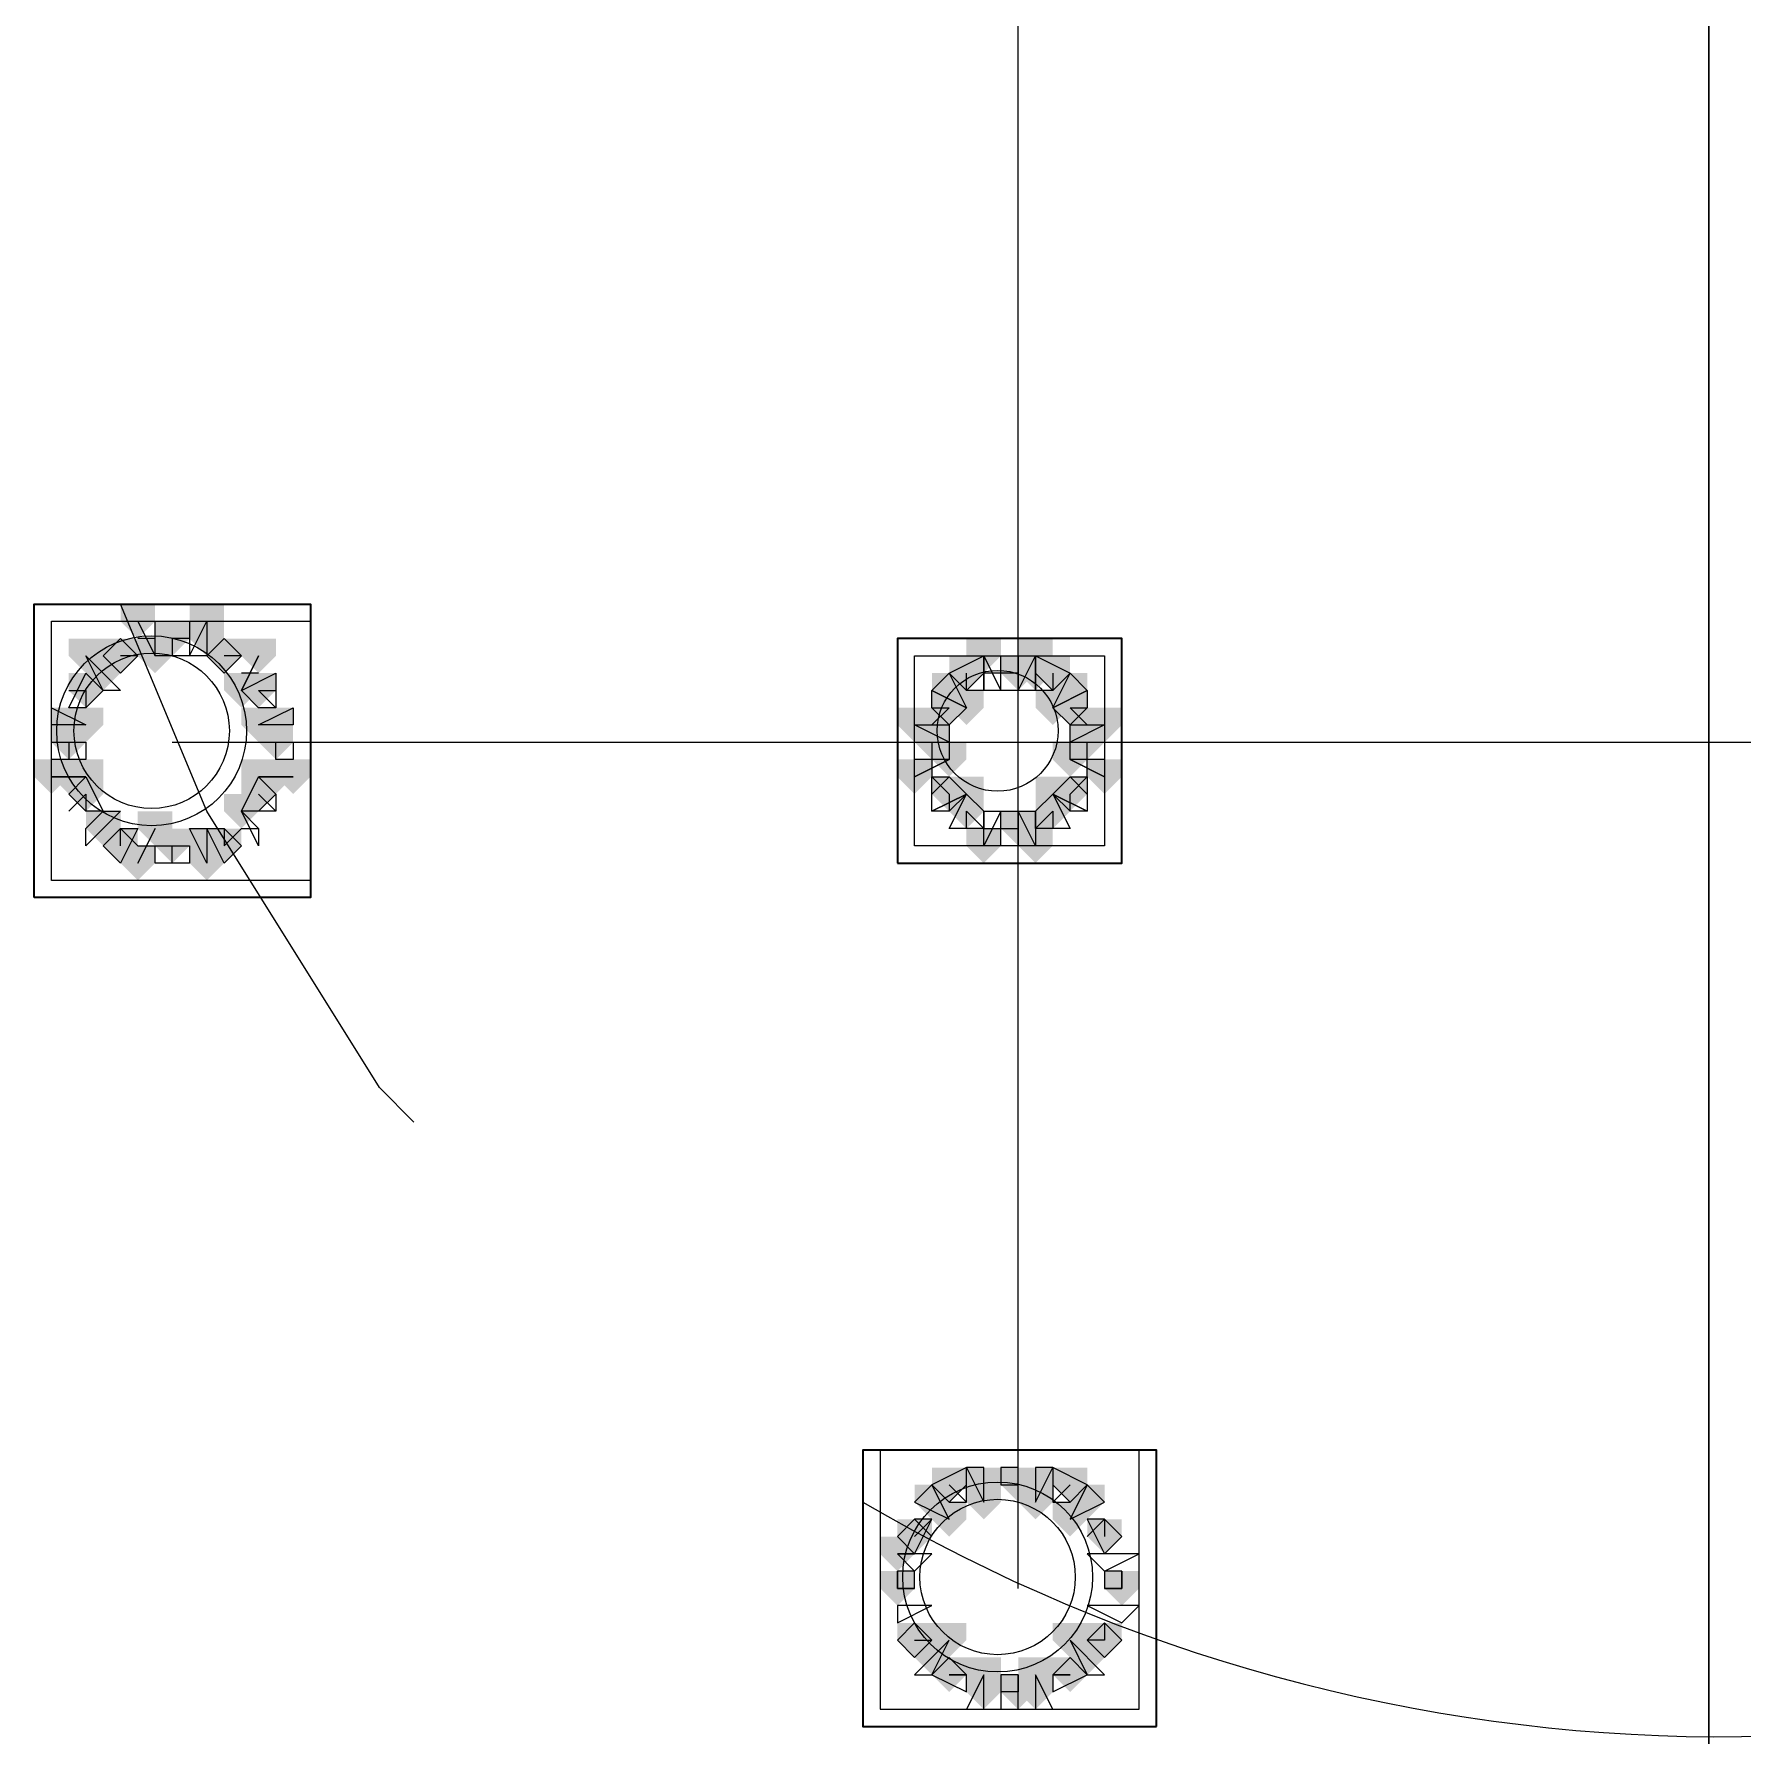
# Model space of a CAD drawing. Header units: millimetres. Extents: x 2315 to 4619, y 1334 to 1897.
# Drawn here: x 3578.08 to 3584.13, y 1548.66 to 1554.71 of the extents above; entities that cross this region are included whole.
import ezdxf

# ---------------------------------------------------------------- set-up
doc = ezdxf.new("R2010")
doc.units = ezdxf.units.MM
for name, color, linetype, true_color in [('PDF_10', 7, 'Continuous', 0x00b85c), ('PDF_AXIS', 7, 'Continuous', 0x00b85c), ('PDF_柱构件', 7, 'Continuous', 0x00b85c), ('PDF_转运站初步方案', 7, 'Continuous', 0x00b85c)]:
    doc.layers.add(name, color=color, linetype=linetype, true_color=true_color)
doc.layers.add('PDF_中心线层', color=1, linetype='Continuous')
doc.layers.add('PDF_粗实线层', color=7, linetype='Continuous')

msp = doc.modelspace()

# ---------------------------------------------------------------- hatches: boundary and pattern name
at = {"layer": 'PDF_10', "transparency": 33554559}
for points in [[(3578.5693, 1552.6298), (3578.5083, 1552.6298), (3578.5083, 1552.5687), (3578.5693, 1552.5076), (3578.6304, 1552.5687), (3578.6304, 1552.6298)], [(3578.5693, 1552.6298), (3578.5083, 1552.6298), (3578.5083, 1552.5687), (3578.5693, 1552.5076), (3578.6304, 1552.5687), (3578.6304, 1552.6298)], [(3578.3861, 1552.5687), (3578.325, 1552.5687), (3578.325, 1552.5076), (3578.3861, 1552.4466), (3578.4472, 1552.5076), (3578.4472, 1552.5687)], [(3578.3861, 1552.5687), (3578.325, 1552.5687), (3578.325, 1552.5076), (3578.3861, 1552.4466), (3578.4472, 1552.5076), (3578.4472, 1552.5687)], [(3578.3861, 1552.5687), (3578.325, 1552.5687), (3578.325, 1552.5076), (3578.3861, 1552.4466), (3578.4472, 1552.5076), (3578.4472, 1552.5687)], [(3578.7526, 1552.5687), (3578.6915, 1552.5687), (3578.6915, 1552.5076), (3578.7526, 1552.4466), (3578.8137, 1552.5076), (3578.8137, 1552.5687)], [(3578.7526, 1552.5687), (3578.6915, 1552.5687), (3578.6915, 1552.5076), (3578.7526, 1552.4466), (3578.8137, 1552.5076), (3578.8137, 1552.5687)], [(3578.7526, 1552.5687), (3578.6915, 1552.5687), (3578.6915, 1552.5076), (3578.7526, 1552.4466), (3578.8137, 1552.5076), (3578.8137, 1552.5687)], [(3581.3791, 1552.5076), (3581.318, 1552.5076), (3581.318, 1552.4466), (3581.3791, 1552.3855), (3581.4402, 1552.4466), (3581.4402, 1552.5076)], [(3581.3791, 1552.5076), (3581.318, 1552.5076), (3581.318, 1552.4466), (3581.3791, 1552.3855), (3581.4402, 1552.4466), (3581.4402, 1552.5076)], [(3581.5623, 1552.5076), (3581.5012, 1552.5076), (3581.5012, 1552.4466), (3581.5623, 1552.3855), (3581.6234, 1552.4466), (3581.6234, 1552.5076)], [(3581.5623, 1552.5076), (3581.5012, 1552.5076), (3581.5012, 1552.4466), (3581.5623, 1552.3855), (3581.6234, 1552.4466), (3581.6234, 1552.5076)], [(3581.6845, 1552.5076), (3581.6234, 1552.5076), (3581.6234, 1552.4466), (3581.6845, 1552.3855), (3581.7456, 1552.4466), (3581.7456, 1552.5076)], [(3581.6845, 1552.5076), (3581.6234, 1552.5076), (3581.6234, 1552.4466), (3581.6845, 1552.3855), (3581.7456, 1552.4466), (3581.7456, 1552.5076)], [(3578.2639, 1552.4466), (3578.2029, 1552.4466), (3578.2029, 1552.3855), (3578.2639, 1552.3244), (3578.325, 1552.3855), (3578.325, 1552.4466)], [(3578.2639, 1552.4466), (3578.2029, 1552.4466), (3578.2029, 1552.3855), (3578.2639, 1552.3244), (3578.325, 1552.3855), (3578.325, 1552.4466)], [(3578.8748, 1552.4466), (3578.8137, 1552.4466), (3578.8137, 1552.3855), (3578.8748, 1552.3244), (3578.9358, 1552.3855), (3578.9358, 1552.4466)], [(3578.8748, 1552.4466), (3578.8137, 1552.4466), (3578.8137, 1552.3855), (3578.8748, 1552.3244), (3578.9358, 1552.3855), (3578.9358, 1552.4466)], [(3581.318, 1552.3855), (3581.2569, 1552.3855), (3581.2569, 1552.3244), (3581.318, 1552.2633), (3581.3791, 1552.3244), (3581.3791, 1552.3855)], [(3581.318, 1552.3855), (3581.2569, 1552.3855), (3581.2569, 1552.3244), (3581.318, 1552.2633), (3581.3791, 1552.3244), (3581.3791, 1552.3855)], [(3581.7456, 1552.3855), (3581.6845, 1552.3855), (3581.6845, 1552.3244), (3581.7456, 1552.2633), (3581.8066, 1552.3244), (3581.8066, 1552.3855)], [(3581.7456, 1552.3855), (3581.6845, 1552.3855), (3581.6845, 1552.3244), (3581.7456, 1552.2633), (3581.8066, 1552.3244), (3581.8066, 1552.3855)], [(3578.2029, 1552.2633), (3578.1418, 1552.2633), (3578.1418, 1552.2022), (3578.2029, 1552.1412), (3578.2639, 1552.2022), (3578.2639, 1552.2633)], [(3578.2029, 1552.2633), (3578.1418, 1552.2633), (3578.1418, 1552.2022), (3578.2029, 1552.1412), (3578.2639, 1552.2022), (3578.2639, 1552.2633)], [(3578.2029, 1552.2633), (3578.1418, 1552.2633), (3578.1418, 1552.2022), (3578.2029, 1552.1412), (3578.2639, 1552.2022), (3578.2639, 1552.2633)], [(3578.9358, 1552.2633), (3578.8748, 1552.2633), (3578.8748, 1552.2022), (3578.9358, 1552.1412), (3578.9969, 1552.2022), (3578.9969, 1552.2633)], [(3578.9358, 1552.2633), (3578.8748, 1552.2633), (3578.8748, 1552.2022), (3578.9358, 1552.1412), (3578.9969, 1552.2022), (3578.9969, 1552.2633)], [(3581.2569, 1552.2633), (3581.1958, 1552.2633), (3581.1958, 1552.2022), (3581.2569, 1552.1412), (3581.318, 1552.2022), (3581.318, 1552.2633)], [(3581.2569, 1552.2633), (3581.1958, 1552.2633), (3581.1958, 1552.2022), (3581.2569, 1552.1412), (3581.318, 1552.2022), (3581.318, 1552.2633)], [(3581.2569, 1552.2633), (3581.1958, 1552.2633), (3581.1958, 1552.2022), (3581.2569, 1552.1412), (3581.318, 1552.2022), (3581.318, 1552.2633)], [(3581.8066, 1552.2633), (3581.7456, 1552.2633), (3581.7456, 1552.2022), (3581.8066, 1552.1412), (3581.8677, 1552.2022), (3581.8677, 1552.2633)], [(3581.8066, 1552.2633), (3581.7456, 1552.2633), (3581.7456, 1552.2022), (3581.8066, 1552.1412), (3581.8677, 1552.2022), (3581.8677, 1552.2633)], [(3581.8066, 1552.2633), (3581.7456, 1552.2633), (3581.7456, 1552.2022), (3581.8066, 1552.1412), (3581.8677, 1552.2022), (3581.8677, 1552.2633)], [(3578.2639, 1552.0801), (3578.2029, 1552.0801), (3578.2029, 1552.019), (3578.2639, 1551.9579), (3578.325, 1552.019), (3578.325, 1552.0801)], [(3578.2639, 1552.0801), (3578.2029, 1552.0801), (3578.2029, 1552.019), (3578.2639, 1551.9579), (3578.325, 1552.019), (3578.325, 1552.0801)], [(3578.8748, 1552.0801), (3578.8137, 1552.0801), (3578.8137, 1552.019), (3578.8748, 1551.9579), (3578.9358, 1552.019), (3578.9358, 1552.0801)], [(3578.8748, 1552.0801), (3578.8137, 1552.0801), (3578.8137, 1552.019), (3578.8748, 1551.9579), (3578.9358, 1552.019), (3578.9358, 1552.0801)], [(3581.318, 1552.0801), (3581.2569, 1552.0801), (3581.2569, 1552.019), (3581.318, 1551.9579), (3581.3791, 1552.019), (3581.3791, 1552.0801)], [(3581.318, 1552.0801), (3581.2569, 1552.0801), (3581.2569, 1552.019), (3581.318, 1551.9579), (3581.3791, 1552.019), (3581.3791, 1552.0801)], [(3581.7456, 1552.0801), (3581.6845, 1552.0801), (3581.6845, 1552.019), (3581.7456, 1551.9579), (3581.8066, 1552.019), (3581.8066, 1552.0801)], [(3581.7456, 1552.0801), (3581.6845, 1552.0801), (3581.6845, 1552.019), (3581.7456, 1551.9579), (3581.8066, 1552.019), (3581.8066, 1552.0801)], [(3581.3791, 1552.019), (3581.318, 1552.019), (3581.318, 1551.9579), (3581.3791, 1551.8968), (3581.4402, 1551.9579), (3581.4402, 1552.019)], [(3581.3791, 1552.019), (3581.318, 1552.019), (3581.318, 1551.9579), (3581.3791, 1551.8968), (3581.4402, 1551.9579), (3581.4402, 1552.019)], [(3581.6845, 1552.019), (3581.6234, 1552.019), (3581.6234, 1551.9579), (3581.6845, 1551.8968), (3581.7456, 1551.9579), (3581.7456, 1552.019)], [(3581.6845, 1552.019), (3581.6234, 1552.019), (3581.6234, 1551.9579), (3581.6845, 1551.8968), (3581.7456, 1551.9579), (3581.7456, 1552.019)], [(3581.5623, 1551.9579), (3581.5012, 1551.9579), (3581.5012, 1551.8968), (3581.5623, 1551.8357), (3581.6234, 1551.8968), (3581.6234, 1551.9579)], [(3581.5623, 1551.9579), (3581.5012, 1551.9579), (3581.5012, 1551.8968), (3581.5623, 1551.8357), (3581.6234, 1551.8968), (3581.6234, 1551.9579)], [(3578.3861, 1551.8968), (3578.325, 1551.8968), (3578.325, 1551.8357), (3578.3861, 1551.7747), (3578.4472, 1551.8357), (3578.4472, 1551.8968)], [(3578.3861, 1551.8968), (3578.325, 1551.8968), (3578.325, 1551.8357), (3578.3861, 1551.7747), (3578.4472, 1551.8357), (3578.4472, 1551.8968)], [(3578.5693, 1551.8968), (3578.5083, 1551.8968), (3578.5083, 1551.8357), (3578.5693, 1551.7747), (3578.6304, 1551.8357), (3578.6304, 1551.8968)], [(3578.5693, 1551.8968), (3578.5083, 1551.8968), (3578.5083, 1551.8357), (3578.5693, 1551.7747), (3578.6304, 1551.8357), (3578.6304, 1551.8968)], [(3578.7526, 1551.8968), (3578.6915, 1551.8968), (3578.6915, 1551.8357), (3578.7526, 1551.7747), (3578.8137, 1551.8357), (3578.8137, 1551.8968)], [(3578.7526, 1551.8968), (3578.6915, 1551.8968), (3578.6915, 1551.8357), (3578.7526, 1551.7747), (3578.8137, 1551.8357), (3578.8137, 1551.8968)], [(3581.318, 1549.6368), (3581.2569, 1549.6368), (3581.2569, 1549.5757), (3581.318, 1549.5147), (3581.3791, 1549.5757), (3581.3791, 1549.6368)], [(3581.318, 1549.6368), (3581.2569, 1549.6368), (3581.2569, 1549.5757), (3581.318, 1549.5147), (3581.3791, 1549.5757), (3581.3791, 1549.6368)], [(3581.5623, 1549.6368), (3581.5012, 1549.6368), (3581.5012, 1549.5757), (3581.5623, 1549.5147), (3581.6234, 1549.5757), (3581.6234, 1549.6368)], [(3581.5623, 1549.6368), (3581.5012, 1549.6368), (3581.5012, 1549.5757), (3581.5623, 1549.5147), (3581.6234, 1549.5757), (3581.6234, 1549.6368)], [(3581.7456, 1549.6368), (3581.6845, 1549.6368), (3581.6845, 1549.5757), (3581.7456, 1549.5147), (3581.8066, 1549.5757), (3581.8066, 1549.6368)], [(3581.7456, 1549.6368), (3581.6845, 1549.6368), (3581.6845, 1549.5757), (3581.7456, 1549.5147), (3581.8066, 1549.5757), (3581.8066, 1549.6368)], [(3581.1958, 1549.4536), (3581.1348, 1549.4536), (3581.1348, 1549.3925), (3581.1958, 1549.3314), (3581.2569, 1549.3925), (3581.2569, 1549.4536)], [(3581.1958, 1549.4536), (3581.1348, 1549.4536), (3581.1348, 1549.3925), (3581.1958, 1549.3314), (3581.2569, 1549.3925), (3581.2569, 1549.4536)], [(3581.8677, 1549.4536), (3581.8066, 1549.4536), (3581.8066, 1549.3925), (3581.8677, 1549.3314), (3581.9288, 1549.3925), (3581.9288, 1549.4536)], [(3581.8677, 1549.4536), (3581.8066, 1549.4536), (3581.8066, 1549.3925), (3581.8677, 1549.3314), (3581.9288, 1549.3925), (3581.9288, 1549.4536)], [(3581.1348, 1549.2703), (3581.0737, 1549.2703), (3581.0737, 1549.2093), (3581.1348, 1549.1482), (3581.1958, 1549.2093), (3581.1958, 1549.2703)], [(3581.1348, 1549.2703), (3581.0737, 1549.2703), (3581.0737, 1549.2093), (3581.1348, 1549.1482), (3581.1958, 1549.2093), (3581.1958, 1549.2703)], [(3581.9288, 1549.2703), (3581.8677, 1549.2703), (3581.8677, 1549.2093), (3581.9288, 1549.1482), (3581.9899, 1549.2093), (3581.9899, 1549.2703)], [(3581.9288, 1549.2703), (3581.8677, 1549.2703), (3581.8677, 1549.2093), (3581.9288, 1549.1482), (3581.9899, 1549.2093), (3581.9899, 1549.2703)], [(3581.1958, 1549.0871), (3581.1348, 1549.0871), (3581.1348, 1549.026), (3581.1958, 1548.9649), (3581.2569, 1549.026), (3581.2569, 1549.0871)], [(3581.1958, 1549.0871), (3581.1348, 1549.0871), (3581.1348, 1549.026), (3581.1958, 1548.9649), (3581.2569, 1549.026), (3581.2569, 1549.0871)], [(3581.8677, 1549.0871), (3581.8066, 1549.0871), (3581.8066, 1549.026), (3581.8677, 1548.9649), (3581.9288, 1549.026), (3581.9288, 1549.0871)], [(3581.8677, 1549.0871), (3581.8066, 1549.0871), (3581.8066, 1549.026), (3581.8677, 1548.9649), (3581.9288, 1549.026), (3581.9288, 1549.0871)], [(3581.318, 1548.9649), (3581.2569, 1548.9649), (3581.2569, 1548.9039), (3581.318, 1548.8428), (3581.3791, 1548.9039), (3581.3791, 1548.9649)], [(3581.318, 1548.9649), (3581.2569, 1548.9649), (3581.2569, 1548.9039), (3581.318, 1548.8428), (3581.3791, 1548.9039), (3581.3791, 1548.9649)], [(3581.7456, 1548.9649), (3581.6845, 1548.9649), (3581.6845, 1548.9039), (3581.7456, 1548.8428), (3581.8066, 1548.9039), (3581.8066, 1548.9649)], [(3581.7456, 1548.9649), (3581.6845, 1548.9649), (3581.6845, 1548.9039), (3581.7456, 1548.8428), (3581.8066, 1548.9039), (3581.8066, 1548.9649)], [(3581.5623, 1548.9039), (3581.5012, 1548.9039), (3581.5012, 1548.8428), (3581.5623, 1548.7817), (3581.6234, 1548.8428), (3581.6234, 1548.9039)], [(3581.5623, 1548.9039), (3581.5012, 1548.9039), (3581.5012, 1548.8428), (3581.5623, 1548.7817), (3581.6234, 1548.8428), (3581.6234, 1548.9039)]]:
    msp.add_hatch(color=256, dxfattribs=at).paths.add_polyline_path(points)
at = {"layer": 'PDF_柱构件', "transparency": 33554559}
for points in [[(3578.4472, 1552.6909), (3578.3861, 1552.6909), (3578.3861, 1552.6298), (3578.4472, 1552.5687), (3578.5083, 1552.6298), (3578.5083, 1552.6909)], [(3578.6915, 1552.6909), (3578.6304, 1552.6909), (3578.6304, 1552.6298), (3578.6915, 1552.5687), (3578.7526, 1552.6298), (3578.7526, 1552.6909)], [(3578.6915, 1552.6298), (3578.6304, 1552.6298), (3578.6304, 1552.5687), (3578.6915, 1552.5076), (3578.7526, 1552.5687), (3578.7526, 1552.6298)], [(3578.2639, 1552.5687), (3578.2029, 1552.5687), (3578.2029, 1552.5076), (3578.2639, 1552.4466), (3578.325, 1552.5076), (3578.325, 1552.5687)], [(3578.5083, 1552.5687), (3578.4472, 1552.5687), (3578.4472, 1552.5076), (3578.5083, 1552.4466), (3578.5693, 1552.5076), (3578.5693, 1552.5687)], [(3578.8748, 1552.5687), (3578.8137, 1552.5687), (3578.8137, 1552.5076), (3578.8748, 1552.4466), (3578.9358, 1552.5076), (3578.9358, 1552.5687)], [(3581.4402, 1552.5687), (3581.3791, 1552.5687), (3581.3791, 1552.5076), (3581.4402, 1552.4466), (3581.5012, 1552.5076), (3581.5012, 1552.5687)], [(3581.6234, 1552.5687), (3581.5623, 1552.5687), (3581.5623, 1552.5076), (3581.6234, 1552.4466), (3581.6845, 1552.5076), (3581.6845, 1552.5687)], [(3578.325, 1552.5076), (3578.2639, 1552.5076), (3578.2639, 1552.4466), (3578.325, 1552.3855), (3578.3861, 1552.4466), (3578.3861, 1552.5076)], [(3581.6234, 1552.5076), (3581.5623, 1552.5076), (3581.5623, 1552.4466), (3581.6234, 1552.3855), (3581.6845, 1552.4466), (3581.6845, 1552.5076)], [(3578.8137, 1552.4466), (3578.7526, 1552.4466), (3578.7526, 1552.3855), (3578.8137, 1552.3244), (3578.8748, 1552.3855), (3578.8748, 1552.4466)], [(3581.318, 1552.4466), (3581.2569, 1552.4466), (3581.2569, 1552.3855), (3581.318, 1552.3244), (3581.3791, 1552.3855), (3581.3791, 1552.4466)], [(3581.7456, 1552.4466), (3581.6845, 1552.4466), (3581.6845, 1552.3855), (3581.7456, 1552.3244), (3581.8066, 1552.3855), (3581.8066, 1552.4466)], [(3581.3791, 1552.3855), (3581.318, 1552.3855), (3581.318, 1552.3244), (3581.3791, 1552.2633), (3581.4402, 1552.3244), (3581.4402, 1552.3855)], [(3581.6845, 1552.3855), (3581.6234, 1552.3855), (3581.6234, 1552.3244), (3581.6845, 1552.2633), (3581.7456, 1552.3244), (3581.7456, 1552.3855)], [(3578.2029, 1552.3244), (3578.1418, 1552.3244), (3578.1418, 1552.2633), (3578.2029, 1552.2022), (3578.2639, 1552.2633), (3578.2639, 1552.3244)], [(3578.2639, 1552.3244), (3578.2029, 1552.3244), (3578.2029, 1552.2633), (3578.2639, 1552.2022), (3578.325, 1552.2633), (3578.325, 1552.3244)], [(3578.8748, 1552.3244), (3578.8137, 1552.3244), (3578.8137, 1552.2633), (3578.8748, 1552.2022), (3578.9358, 1552.2633), (3578.9358, 1552.3244)], [(3578.9358, 1552.3244), (3578.8748, 1552.3244), (3578.8748, 1552.2633), (3578.9358, 1552.2022), (3578.9969, 1552.2633), (3578.9969, 1552.3244)], [(3581.1958, 1552.3244), (3581.1348, 1552.3244), (3581.1348, 1552.2633), (3581.1958, 1552.2022), (3581.2569, 1552.2633), (3581.2569, 1552.3244)], [(3581.2569, 1552.3244), (3581.1958, 1552.3244), (3581.1958, 1552.2633), (3581.2569, 1552.2022), (3581.318, 1552.2633), (3581.318, 1552.3244)], [(3581.8066, 1552.3244), (3581.7456, 1552.3244), (3581.7456, 1552.2633), (3581.8066, 1552.2022), (3581.8677, 1552.2633), (3581.8677, 1552.3244)], [(3581.8677, 1552.3244), (3581.8066, 1552.3244), (3581.8066, 1552.2633), (3581.8677, 1552.2022), (3581.9288, 1552.2633), (3581.9288, 1552.3244)], [(3581.318, 1552.2022), (3581.2569, 1552.2022), (3581.2569, 1552.1412), (3581.318, 1552.0801), (3581.3791, 1552.1412), (3581.3791, 1552.2022)], [(3581.7456, 1552.2022), (3581.6845, 1552.2022), (3581.6845, 1552.1412), (3581.7456, 1552.0801), (3581.8066, 1552.1412), (3581.8066, 1552.2022)], [(3578.1418, 1552.1412), (3578.0807, 1552.1412), (3578.0807, 1552.0801), (3578.1418, 1552.019), (3578.2029, 1552.0801), (3578.2029, 1552.1412)], [(3578.2029, 1552.1412), (3578.1418, 1552.1412), (3578.1418, 1552.0801), (3578.2029, 1552.019), (3578.2639, 1552.0801), (3578.2639, 1552.1412)], [(3578.2639, 1552.1412), (3578.2029, 1552.1412), (3578.2029, 1552.0801), (3578.2639, 1552.019), (3578.325, 1552.0801), (3578.325, 1552.1412)], [(3578.8748, 1552.1412), (3578.8137, 1552.1412), (3578.8137, 1552.0801), (3578.8748, 1552.019), (3578.9358, 1552.0801), (3578.9358, 1552.1412)], [(3578.9358, 1552.1412), (3578.8748, 1552.1412), (3578.8748, 1552.0801), (3578.9358, 1552.019), (3578.9969, 1552.0801), (3578.9969, 1552.1412)], [(3578.9969, 1552.1412), (3578.9358, 1552.1412), (3578.9358, 1552.0801), (3578.9969, 1552.019), (3579.058, 1552.0801), (3579.058, 1552.1412)], [(3581.1958, 1552.1412), (3581.1348, 1552.1412), (3581.1348, 1552.0801), (3581.1958, 1552.019), (3581.2569, 1552.0801), (3581.2569, 1552.1412)], [(3581.8677, 1552.1412), (3581.8066, 1552.1412), (3581.8066, 1552.0801), (3581.8677, 1552.019), (3581.9288, 1552.0801), (3581.9288, 1552.1412)], [(3581.3791, 1552.0801), (3581.318, 1552.0801), (3581.318, 1552.019), (3581.3791, 1551.9579), (3581.4402, 1552.019), (3581.4402, 1552.0801)], [(3581.6845, 1552.0801), (3581.6234, 1552.0801), (3581.6234, 1552.019), (3581.6845, 1551.9579), (3581.7456, 1552.019), (3581.7456, 1552.0801)], [(3578.8137, 1552.019), (3578.7526, 1552.019), (3578.7526, 1551.9579), (3578.8137, 1551.8968), (3578.8748, 1551.9579), (3578.8748, 1552.019)], [(3578.325, 1551.9579), (3578.2639, 1551.9579), (3578.2639, 1551.8968), (3578.325, 1551.8357), (3578.3861, 1551.8968), (3578.3861, 1551.9579)], [(3578.5083, 1551.9579), (3578.4472, 1551.9579), (3578.4472, 1551.8968), (3578.5083, 1551.8357), (3578.5693, 1551.8968), (3578.5693, 1551.9579)], [(3581.6234, 1551.9579), (3581.5623, 1551.9579), (3581.5623, 1551.8968), (3581.6234, 1551.8357), (3581.6845, 1551.8968), (3581.6845, 1551.9579)], [(3578.6915, 1551.8968), (3578.6304, 1551.8968), (3578.6304, 1551.8357), (3578.6915, 1551.7747), (3578.7526, 1551.8357), (3578.7526, 1551.8968)], [(3581.4402, 1551.8968), (3581.3791, 1551.8968), (3581.3791, 1551.8357), (3581.4402, 1551.7747), (3581.5012, 1551.8357), (3581.5012, 1551.8968)], [(3581.6234, 1551.8968), (3581.5623, 1551.8968), (3581.5623, 1551.8357), (3581.6234, 1551.7747), (3581.6845, 1551.8357), (3581.6845, 1551.8968)], [(3578.4472, 1551.8357), (3578.3861, 1551.8357), (3578.3861, 1551.7747), (3578.4472, 1551.7136), (3578.5083, 1551.7747), (3578.5083, 1551.8357)], [(3578.6915, 1551.8357), (3578.6304, 1551.8357), (3578.6304, 1551.7747), (3578.6915, 1551.7136), (3578.7526, 1551.7747), (3578.7526, 1551.8357)], [(3581.4402, 1549.6368), (3581.3791, 1549.6368), (3581.3791, 1549.5757), (3581.4402, 1549.5147), (3581.5012, 1549.5757), (3581.5012, 1549.6368)], [(3581.6234, 1549.6368), (3581.5623, 1549.6368), (3581.5623, 1549.5757), (3581.6234, 1549.5147), (3581.6845, 1549.5757), (3581.6845, 1549.6368)], [(3581.2569, 1549.5757), (3581.1958, 1549.5757), (3581.1958, 1549.5147), (3581.2569, 1549.4536), (3581.318, 1549.5147), (3581.318, 1549.5757)], [(3581.4402, 1549.5757), (3581.3791, 1549.5757), (3581.3791, 1549.5147), (3581.4402, 1549.4536), (3581.5012, 1549.5147), (3581.5012, 1549.5757)], [(3581.6234, 1549.5757), (3581.5623, 1549.5757), (3581.5623, 1549.5147), (3581.6234, 1549.4536), (3581.6845, 1549.5147), (3581.6845, 1549.5757)], [(3581.8066, 1549.5757), (3581.7456, 1549.5757), (3581.7456, 1549.5147), (3581.8066, 1549.4536), (3581.8677, 1549.5147), (3581.8677, 1549.5757)], [(3581.318, 1549.5147), (3581.2569, 1549.5147), (3581.2569, 1549.4536), (3581.318, 1549.3925), (3581.3791, 1549.4536), (3581.3791, 1549.5147)], [(3581.7456, 1549.5147), (3581.6845, 1549.5147), (3581.6845, 1549.4536), (3581.7456, 1549.3925), (3581.8066, 1549.4536), (3581.8066, 1549.5147)], [(3581.1348, 1549.3925), (3581.0737, 1549.3925), (3581.0737, 1549.3314), (3581.1348, 1549.2703), (3581.1958, 1549.3314), (3581.1958, 1549.3925)], [(3581.318, 1549.0871), (3581.2569, 1549.0871), (3581.2569, 1549.026), (3581.318, 1548.9649), (3581.3791, 1549.026), (3581.3791, 1549.0871)], [(3581.7456, 1549.0871), (3581.6845, 1549.0871), (3581.6845, 1549.026), (3581.7456, 1548.9649), (3581.8066, 1549.026), (3581.8066, 1549.0871)], [(3581.2569, 1549.026), (3581.1958, 1549.026), (3581.1958, 1548.9649), (3581.2569, 1548.9039), (3581.318, 1548.9649), (3581.318, 1549.026)], [(3581.8066, 1549.026), (3581.7456, 1549.026), (3581.7456, 1548.9649), (3581.8066, 1548.9039), (3581.8677, 1548.9649), (3581.8677, 1549.026)], [(3581.4402, 1548.9649), (3581.3791, 1548.9649), (3581.3791, 1548.9039), (3581.4402, 1548.8428), (3581.5012, 1548.9039), (3581.5012, 1548.9649)], [(3581.6234, 1548.9649), (3581.5623, 1548.9649), (3581.5623, 1548.9039), (3581.6234, 1548.8428), (3581.6845, 1548.9039), (3581.6845, 1548.9649)], [(3581.4402, 1548.9039), (3581.3791, 1548.9039), (3581.3791, 1548.8428), (3581.4402, 1548.7817), (3581.5012, 1548.8428), (3581.5012, 1548.9039)], [(3581.6234, 1548.9039), (3581.5623, 1548.9039), (3581.5623, 1548.8428), (3581.6234, 1548.7817), (3581.6845, 1548.8428), (3581.6845, 1548.9039)]]:
    msp.add_hatch(color=256, dxfattribs=at).paths.add_polyline_path(points)
at = {"layer": 'PDF_转运站初步方案', "transparency": 33554559}
for points in [[(3578.5693, 1552.6298), (3578.5083, 1552.6298), (3578.5083, 1552.5687), (3578.5693, 1552.5076), (3578.6304, 1552.5687), (3578.6304, 1552.6298)], [(3578.5693, 1552.6298), (3578.5083, 1552.6298), (3578.5083, 1552.5687), (3578.5693, 1552.5076), (3578.6304, 1552.5687), (3578.6304, 1552.6298)], [(3578.3861, 1552.5687), (3578.325, 1552.5687), (3578.325, 1552.5076), (3578.3861, 1552.4466), (3578.4472, 1552.5076), (3578.4472, 1552.5687)], [(3578.3861, 1552.5687), (3578.325, 1552.5687), (3578.325, 1552.5076), (3578.3861, 1552.4466), (3578.4472, 1552.5076), (3578.4472, 1552.5687)], [(3578.7526, 1552.5687), (3578.6915, 1552.5687), (3578.6915, 1552.5076), (3578.7526, 1552.4466), (3578.8137, 1552.5076), (3578.8137, 1552.5687)], [(3578.7526, 1552.5687), (3578.6915, 1552.5687), (3578.6915, 1552.5076), (3578.7526, 1552.4466), (3578.8137, 1552.5076), (3578.8137, 1552.5687)], [(3581.3791, 1552.5076), (3581.318, 1552.5076), (3581.318, 1552.4466), (3581.3791, 1552.3855), (3581.4402, 1552.4466), (3581.4402, 1552.5076)], [(3581.3791, 1552.5076), (3581.318, 1552.5076), (3581.318, 1552.4466), (3581.3791, 1552.3855), (3581.4402, 1552.4466), (3581.4402, 1552.5076)], [(3581.5623, 1552.5076), (3581.5012, 1552.5076), (3581.5012, 1552.4466), (3581.5623, 1552.3855), (3581.6234, 1552.4466), (3581.6234, 1552.5076)], [(3581.5623, 1552.5076), (3581.5012, 1552.5076), (3581.5012, 1552.4466), (3581.5623, 1552.3855), (3581.6234, 1552.4466), (3581.6234, 1552.5076)], [(3581.6845, 1552.5076), (3581.6234, 1552.5076), (3581.6234, 1552.4466), (3581.6845, 1552.3855), (3581.7456, 1552.4466), (3581.7456, 1552.5076)], [(3581.6845, 1552.5076), (3581.6234, 1552.5076), (3581.6234, 1552.4466), (3581.6845, 1552.3855), (3581.7456, 1552.4466), (3581.7456, 1552.5076)], [(3578.2639, 1552.4466), (3578.2029, 1552.4466), (3578.2029, 1552.3855), (3578.2639, 1552.3244), (3578.325, 1552.3855), (3578.325, 1552.4466)], [(3578.2639, 1552.4466), (3578.2029, 1552.4466), (3578.2029, 1552.3855), (3578.2639, 1552.3244), (3578.325, 1552.3855), (3578.325, 1552.4466)], [(3578.8748, 1552.4466), (3578.8137, 1552.4466), (3578.8137, 1552.3855), (3578.8748, 1552.3244), (3578.9358, 1552.3855), (3578.9358, 1552.4466)], [(3578.8748, 1552.4466), (3578.8137, 1552.4466), (3578.8137, 1552.3855), (3578.8748, 1552.3244), (3578.9358, 1552.3855), (3578.9358, 1552.4466)], [(3581.318, 1552.3855), (3581.2569, 1552.3855), (3581.2569, 1552.3244), (3581.318, 1552.2633), (3581.3791, 1552.3244), (3581.3791, 1552.3855)], [(3581.318, 1552.3855), (3581.2569, 1552.3855), (3581.2569, 1552.3244), (3581.318, 1552.2633), (3581.3791, 1552.3244), (3581.3791, 1552.3855)], [(3581.7456, 1552.3855), (3581.6845, 1552.3855), (3581.6845, 1552.3244), (3581.7456, 1552.2633), (3581.8066, 1552.3244), (3581.8066, 1552.3855)], [(3581.7456, 1552.3855), (3581.6845, 1552.3855), (3581.6845, 1552.3244), (3581.7456, 1552.2633), (3581.8066, 1552.3244), (3581.8066, 1552.3855)], [(3578.2029, 1552.2633), (3578.1418, 1552.2633), (3578.1418, 1552.2022), (3578.2029, 1552.1412), (3578.2639, 1552.2022), (3578.2639, 1552.2633)], [(3578.2029, 1552.2633), (3578.1418, 1552.2633), (3578.1418, 1552.2022), (3578.2029, 1552.1412), (3578.2639, 1552.2022), (3578.2639, 1552.2633)], [(3578.9358, 1552.2633), (3578.8748, 1552.2633), (3578.8748, 1552.2022), (3578.9358, 1552.1412), (3578.9969, 1552.2022), (3578.9969, 1552.2633)], [(3578.9358, 1552.2633), (3578.8748, 1552.2633), (3578.8748, 1552.2022), (3578.9358, 1552.1412), (3578.9969, 1552.2022), (3578.9969, 1552.2633)], [(3581.2569, 1552.2633), (3581.1958, 1552.2633), (3581.1958, 1552.2022), (3581.2569, 1552.1412), (3581.318, 1552.2022), (3581.318, 1552.2633)], [(3581.2569, 1552.2633), (3581.1958, 1552.2633), (3581.1958, 1552.2022), (3581.2569, 1552.1412), (3581.318, 1552.2022), (3581.318, 1552.2633)], [(3581.8066, 1552.2633), (3581.7456, 1552.2633), (3581.7456, 1552.2022), (3581.8066, 1552.1412), (3581.8677, 1552.2022), (3581.8677, 1552.2633)], [(3581.8066, 1552.2633), (3581.7456, 1552.2633), (3581.7456, 1552.2022), (3581.8066, 1552.1412), (3581.8677, 1552.2022), (3581.8677, 1552.2633)], [(3578.2639, 1552.0801), (3578.2029, 1552.0801), (3578.2029, 1552.019), (3578.2639, 1551.9579), (3578.325, 1552.019), (3578.325, 1552.0801)], [(3578.2639, 1552.0801), (3578.2029, 1552.0801), (3578.2029, 1552.019), (3578.2639, 1551.9579), (3578.325, 1552.019), (3578.325, 1552.0801)], [(3578.8748, 1552.0801), (3578.8137, 1552.0801), (3578.8137, 1552.019), (3578.8748, 1551.9579), (3578.9358, 1552.019), (3578.9358, 1552.0801)], [(3578.8748, 1552.0801), (3578.8137, 1552.0801), (3578.8137, 1552.019), (3578.8748, 1551.9579), (3578.9358, 1552.019), (3578.9358, 1552.0801)], [(3581.318, 1552.0801), (3581.2569, 1552.0801), (3581.2569, 1552.019), (3581.318, 1551.9579), (3581.3791, 1552.019), (3581.3791, 1552.0801)], [(3581.318, 1552.0801), (3581.2569, 1552.0801), (3581.2569, 1552.019), (3581.318, 1551.9579), (3581.3791, 1552.019), (3581.3791, 1552.0801)], [(3581.7456, 1552.0801), (3581.6845, 1552.0801), (3581.6845, 1552.019), (3581.7456, 1551.9579), (3581.8066, 1552.019), (3581.8066, 1552.0801)], [(3581.7456, 1552.0801), (3581.6845, 1552.0801), (3581.6845, 1552.019), (3581.7456, 1551.9579), (3581.8066, 1552.019), (3581.8066, 1552.0801)], [(3581.3791, 1552.019), (3581.318, 1552.019), (3581.318, 1551.9579), (3581.3791, 1551.8968), (3581.4402, 1551.9579), (3581.4402, 1552.019)], [(3581.3791, 1552.019), (3581.318, 1552.019), (3581.318, 1551.9579), (3581.3791, 1551.8968), (3581.4402, 1551.9579), (3581.4402, 1552.019)], [(3581.6845, 1552.019), (3581.6234, 1552.019), (3581.6234, 1551.9579), (3581.6845, 1551.8968), (3581.7456, 1551.9579), (3581.7456, 1552.019)], [(3581.6845, 1552.019), (3581.6234, 1552.019), (3581.6234, 1551.9579), (3581.6845, 1551.8968), (3581.7456, 1551.9579), (3581.7456, 1552.019)], [(3581.5623, 1551.9579), (3581.5012, 1551.9579), (3581.5012, 1551.8968), (3581.5623, 1551.8357), (3581.6234, 1551.8968), (3581.6234, 1551.9579)], [(3581.5623, 1551.9579), (3581.5012, 1551.9579), (3581.5012, 1551.8968), (3581.5623, 1551.8357), (3581.6234, 1551.8968), (3581.6234, 1551.9579)], [(3578.3861, 1551.8968), (3578.325, 1551.8968), (3578.325, 1551.8357), (3578.3861, 1551.7747), (3578.4472, 1551.8357), (3578.4472, 1551.8968)], [(3578.3861, 1551.8968), (3578.325, 1551.8968), (3578.325, 1551.8357), (3578.3861, 1551.7747), (3578.4472, 1551.8357), (3578.4472, 1551.8968)], [(3578.5693, 1551.8968), (3578.5083, 1551.8968), (3578.5083, 1551.8357), (3578.5693, 1551.7747), (3578.6304, 1551.8357), (3578.6304, 1551.8968)], [(3578.5693, 1551.8968), (3578.5083, 1551.8968), (3578.5083, 1551.8357), (3578.5693, 1551.7747), (3578.6304, 1551.8357), (3578.6304, 1551.8968)], [(3578.7526, 1551.8968), (3578.6915, 1551.8968), (3578.6915, 1551.8357), (3578.7526, 1551.7747), (3578.8137, 1551.8357), (3578.8137, 1551.8968)], [(3578.7526, 1551.8968), (3578.6915, 1551.8968), (3578.6915, 1551.8357), (3578.7526, 1551.7747), (3578.8137, 1551.8357), (3578.8137, 1551.8968)], [(3581.318, 1549.6368), (3581.2569, 1549.6368), (3581.2569, 1549.5757), (3581.318, 1549.5147), (3581.3791, 1549.5757), (3581.3791, 1549.6368)], [(3581.318, 1549.6368), (3581.2569, 1549.6368), (3581.2569, 1549.5757), (3581.318, 1549.5147), (3581.3791, 1549.5757), (3581.3791, 1549.6368)], [(3581.5623, 1549.6368), (3581.5012, 1549.6368), (3581.5012, 1549.5757), (3581.5623, 1549.5147), (3581.6234, 1549.5757), (3581.6234, 1549.6368)], [(3581.5623, 1549.6368), (3581.5012, 1549.6368), (3581.5012, 1549.5757), (3581.5623, 1549.5147), (3581.6234, 1549.5757), (3581.6234, 1549.6368)], [(3581.7456, 1549.6368), (3581.6845, 1549.6368), (3581.6845, 1549.5757), (3581.7456, 1549.5147), (3581.8066, 1549.5757), (3581.8066, 1549.6368)], [(3581.7456, 1549.6368), (3581.6845, 1549.6368), (3581.6845, 1549.5757), (3581.7456, 1549.5147), (3581.8066, 1549.5757), (3581.8066, 1549.6368)], [(3581.1958, 1549.4536), (3581.1348, 1549.4536), (3581.1348, 1549.3925), (3581.1958, 1549.3314), (3581.2569, 1549.3925), (3581.2569, 1549.4536)], [(3581.1958, 1549.4536), (3581.1348, 1549.4536), (3581.1348, 1549.3925), (3581.1958, 1549.3314), (3581.2569, 1549.3925), (3581.2569, 1549.4536)], [(3581.8677, 1549.4536), (3581.8066, 1549.4536), (3581.8066, 1549.3925), (3581.8677, 1549.3314), (3581.9288, 1549.3925), (3581.9288, 1549.4536)], [(3581.8677, 1549.4536), (3581.8066, 1549.4536), (3581.8066, 1549.3925), (3581.8677, 1549.3314), (3581.9288, 1549.3925), (3581.9288, 1549.4536)], [(3581.1348, 1549.2703), (3581.0737, 1549.2703), (3581.0737, 1549.2093), (3581.1348, 1549.1482), (3581.1958, 1549.2093), (3581.1958, 1549.2703)], [(3581.1348, 1549.2703), (3581.0737, 1549.2703), (3581.0737, 1549.2093), (3581.1348, 1549.1482), (3581.1958, 1549.2093), (3581.1958, 1549.2703)], [(3581.9288, 1549.2703), (3581.8677, 1549.2703), (3581.8677, 1549.2093), (3581.9288, 1549.1482), (3581.9899, 1549.2093), (3581.9899, 1549.2703)], [(3581.9288, 1549.2703), (3581.8677, 1549.2703), (3581.8677, 1549.2093), (3581.9288, 1549.1482), (3581.9899, 1549.2093), (3581.9899, 1549.2703)], [(3581.1958, 1549.0871), (3581.1348, 1549.0871), (3581.1348, 1549.026), (3581.1958, 1548.9649), (3581.2569, 1549.026), (3581.2569, 1549.0871)], [(3581.1958, 1549.0871), (3581.1348, 1549.0871), (3581.1348, 1549.026), (3581.1958, 1548.9649), (3581.2569, 1549.026), (3581.2569, 1549.0871)], [(3581.8677, 1549.0871), (3581.8066, 1549.0871), (3581.8066, 1549.026), (3581.8677, 1548.9649), (3581.9288, 1549.026), (3581.9288, 1549.0871)], [(3581.8677, 1549.0871), (3581.8066, 1549.0871), (3581.8066, 1549.026), (3581.8677, 1548.9649), (3581.9288, 1549.026), (3581.9288, 1549.0871)], [(3581.318, 1548.9649), (3581.2569, 1548.9649), (3581.2569, 1548.9039), (3581.318, 1548.8428), (3581.3791, 1548.9039), (3581.3791, 1548.9649)], [(3581.318, 1548.9649), (3581.2569, 1548.9649), (3581.2569, 1548.9039), (3581.318, 1548.8428), (3581.3791, 1548.9039), (3581.3791, 1548.9649)], [(3581.7456, 1548.9649), (3581.6845, 1548.9649), (3581.6845, 1548.9039), (3581.7456, 1548.8428), (3581.8066, 1548.9039), (3581.8066, 1548.9649)], [(3581.7456, 1548.9649), (3581.6845, 1548.9649), (3581.6845, 1548.9039), (3581.7456, 1548.8428), (3581.8066, 1548.9039), (3581.8066, 1548.9649)], [(3581.5623, 1548.9039), (3581.5012, 1548.9039), (3581.5012, 1548.8428), (3581.5623, 1548.7817), (3581.6234, 1548.8428), (3581.6234, 1548.9039)], [(3581.5623, 1548.9039), (3581.5012, 1548.9039), (3581.5012, 1548.8428), (3581.5623, 1548.7817), (3581.6234, 1548.8428), (3581.6234, 1548.9039)]]:
    msp.add_hatch(color=256, dxfattribs=at).paths.add_polyline_path(points)

# ---------------------------------------------------------------- linework, layer by layer
at = {"layer": 'PDF_10', "lineweight": 18}
for points in [[(3578.6304, 1552.5687), (3578.5693, 1552.5687), (3578.5693, 1552.5076)], [(3578.4472, 1552.5076), (3578.3861, 1552.5076)], [(3578.8137, 1552.5076), (3578.7526, 1552.5076)], [(3581.5623, 1552.5076), (3581.5623, 1552.4466), (3581.5012, 1552.4466)], [(3581.4402, 1552.4466), (3581.3791, 1552.3855), (3581.3791, 1552.4466)], [(3581.6845, 1552.4466), (3581.6845, 1552.3855), (3581.6234, 1552.4466)], [(3578.2029, 1552.3855), (3578.2639, 1552.3855), (3578.2639, 1552.3244)], [(3578.9358, 1552.3244), (3578.8748, 1552.3855), (3578.9358, 1552.3855)], [(3581.2569, 1552.3244), (3581.318, 1552.3244), (3581.2569, 1552.2633)], [(3581.8066, 1552.2633), (3581.7456, 1552.3244), (3581.8066, 1552.3244)], [(3578.2029, 1552.2022), (3578.2029, 1552.1412)], [(3578.9358, 1552.1412), (3578.9358, 1552.2022), (3578.9969, 1552.2022)], [(3581.2569, 1552.2022), (3581.2569, 1552.1412)], [(3581.8066, 1552.1412), (3581.8066, 1552.2022)], [(3581.2569, 1552.0801), (3581.318, 1552.019)], [(3581.318, 1552.0801), (3581.2569, 1552.019)], [(3581.7456, 1552.019), (3581.8066, 1552.0801)], [(3581.7456, 1552.0801), (3581.8066, 1552.019)], [(3578.2029, 1551.9579), (3578.2639, 1552.019), (3578.2639, 1551.9579)], [(3578.8748, 1551.9579), (3578.9358, 1552.019)], [(3578.8748, 1552.019), (3578.9358, 1551.9579)], [(3581.3791, 1551.8968), (3581.3791, 1551.9579), (3581.4402, 1551.8968)], [(3581.5012, 1551.8968), (3581.5623, 1551.8968), (3581.5623, 1551.9579)], [(3581.6234, 1551.8968), (3581.6845, 1551.9579), (3581.6845, 1551.8968)], [(3578.3861, 1551.8357), (3578.3861, 1551.8968), (3578.4472, 1551.8357)], [(3578.7526, 1551.8968), (3578.7526, 1551.8357), (3578.8137, 1551.8968)], [(3578.5693, 1551.7747), (3578.5693, 1551.8357), (3578.6304, 1551.8357)], [(3581.5012, 1549.5757), (3581.5623, 1549.5757), (3581.5623, 1549.6368)], [(3581.318, 1549.5147), (3581.3791, 1549.5757)], [(3581.3791, 1549.5147), (3581.318, 1549.5757)], [(3581.6845, 1549.5757), (3581.7456, 1549.5147)], [(3581.6845, 1549.5147), (3581.7456, 1549.5757)], [(3581.1958, 1549.3925), (3581.2569, 1549.4536)], [(3581.2569, 1549.3925), (3581.1958, 1549.4536)], [(3581.8066, 1549.3925), (3581.8677, 1549.4536), (3581.8677, 1549.3925)], [(3581.1958, 1549.2093), (3581.1348, 1549.2093), (3581.1348, 1549.2703)], [(3581.9288, 1549.2703), (3581.9288, 1549.2093), (3581.8677, 1549.2093)], [(3581.1958, 1549.026), (3581.2569, 1549.026), (3581.1958, 1549.0871)], [(3581.8677, 1549.0871), (3581.8677, 1549.026), (3581.8066, 1549.026)], [(3581.318, 1548.9039), (3581.3791, 1548.9039), (3581.318, 1548.9039)], [(3581.5623, 1548.9039), (3581.5623, 1548.8428), (3581.5012, 1548.8428)], [(3581.7456, 1548.9039), (3581.6845, 1548.9039), (3581.7456, 1548.9039)]]:
    msp.add_lwpolyline(points, dxfattribs=at)
at = {"layer": 'PDF_AXIS', "lineweight": 18}
for points in [[(3578.1418, 1551.7136), (3578.1418, 1552.6298), (3579.058, 1552.6298), (3579.058, 1551.7136)], [(3581.1958, 1551.8357), (3581.1958, 1552.5076), (3581.8677, 1552.5076), (3581.8677, 1551.8357)], [(3581.9899, 1548.7817), (3581.9899, 1549.6979), (3581.0737, 1549.6979), (3581.0737, 1548.7817)]]:
    msp.add_lwpolyline(points, close=True, dxfattribs=at)
at = {"layer": 'PDF_中心线层', "color": 112, "lineweight": 18, "true_color": 0x00b85c}
msp.add_lwpolyline([(3584.0056, 1560.6925), (3584.0056, 1548.6595)], close=True, dxfattribs=at)
for points in [[(3581.5623, 1549.2093), (3581.5623, 1560.1428)], [(3579.4245, 1550.8584), (3579.3023, 1550.9806), (3578.6915, 1551.9579), (3578.3861, 1552.6909)], [(3578.5693, 1552.2022), (3589.5029, 1552.2022)]]:
    msp.add_lwpolyline(points, dxfattribs=at)
msp.add_arc((3584.0567, 1554.6804), 5.9959, 239.4895, 0.2501, dxfattribs=at)
at = {"layer": 'PDF_柱构件', "lineweight": 18}
for points in [[(3578.4472, 1552.6298), (3578.5083, 1552.5076)], [(3578.6304, 1552.5076), (3578.5083, 1552.5076), (3578.5083, 1552.6298), (3578.6304, 1552.6298)], [(3578.6915, 1552.6298), (3578.6915, 1552.5076), (3578.6304, 1552.5076)], [(3578.4472, 1552.5076), (3578.3861, 1552.4466), (3578.325, 1552.5076), (3578.3861, 1552.5687)], [(3578.7526, 1552.4466), (3578.6915, 1552.5076), (3578.7526, 1552.5687), (3578.8137, 1552.5076)], [(3578.2639, 1552.5076), (3578.3861, 1552.3855), (3578.325, 1552.3855)], [(3578.8748, 1552.5076), (3578.8137, 1552.3855)], [(3581.4402, 1552.3855), (3581.3791, 1552.3855), (3581.318, 1552.4466), (3581.4402, 1552.5076)], [(3581.4402, 1552.5076), (3581.5012, 1552.3855), (3581.4402, 1552.3855)], [(3581.5623, 1552.3855), (3581.5012, 1552.3855), (3581.5012, 1552.5076), (3581.5623, 1552.5076)], [(3581.6234, 1552.5076), (3581.6234, 1552.3855), (3581.5623, 1552.3855)], [(3581.6845, 1552.3855), (3581.6234, 1552.3855), (3581.6234, 1552.5076), (3581.7456, 1552.4466)], [(3578.325, 1552.3855), (3578.2639, 1552.3244), (3578.2029, 1552.3244), (3578.2639, 1552.4466)], [(3578.8748, 1552.3244), (3578.8137, 1552.3855), (3578.9358, 1552.4466), (3578.9358, 1552.3244)], [(3581.318, 1552.4466), (3581.3791, 1552.3244), (3581.2569, 1552.3855)], [(3581.8066, 1552.3855), (3581.6845, 1552.3244), (3581.7456, 1552.4466)], [(3581.3791, 1552.3244), (3581.318, 1552.2633), (3581.2569, 1552.3244), (3581.2569, 1552.3855)], [(3581.7456, 1552.2633), (3581.6845, 1552.3244), (3581.8066, 1552.3855), (3581.8066, 1552.3244)], [(3578.1418, 1552.3244), (3578.2639, 1552.2633), (3578.1418, 1552.2633)], [(3578.9969, 1552.2633), (3578.8748, 1552.2633), (3578.9969, 1552.3244)], [(3581.1958, 1552.2633), (3581.318, 1552.2633), (3581.318, 1552.2022)], [(3581.8677, 1552.2633), (3581.7456, 1552.2022), (3581.7456, 1552.2633)], [(3578.2639, 1552.2022), (3578.2639, 1552.1412), (3578.1418, 1552.1412), (3578.1418, 1552.2022)], [(3578.9358, 1552.1412), (3578.9358, 1552.2022), (3578.9969, 1552.2022), (3578.9969, 1552.1412)], [(3581.318, 1552.2022), (3581.318, 1552.1412), (3581.1958, 1552.1412), (3581.1958, 1552.2022)], [(3581.7456, 1552.1412), (3581.7456, 1552.2022), (3581.8677, 1552.2022), (3581.8677, 1552.1412)], [(3581.1958, 1552.0801), (3581.318, 1552.1412)], [(3581.8677, 1552.0801), (3581.7456, 1552.1412)], [(3578.1418, 1552.0801), (3578.2639, 1552.0801)], [(3578.2639, 1552.0801), (3578.325, 1551.9579), (3578.2639, 1551.9579), (3578.2029, 1552.019)], [(3578.8137, 1551.9579), (3578.8748, 1552.0801), (3578.9358, 1552.019), (3578.9358, 1551.9579)], [(3578.9969, 1552.0801), (3578.8748, 1552.0801)], [(3581.318, 1552.0801), (3581.3791, 1552.019), (3581.2569, 1551.9579), (3581.2569, 1552.0801)], [(3581.6845, 1552.019), (3581.7456, 1552.0801), (3581.8066, 1552.0801), (3581.8066, 1551.9579)], [(3581.2569, 1551.9579), (3581.3791, 1552.019), (3581.318, 1551.9579)], [(3581.3791, 1552.019), (3581.4402, 1551.9579), (3581.4402, 1551.8968), (3581.318, 1551.8968)], [(3581.6234, 1551.9579), (3581.6845, 1552.019), (3581.7456, 1551.8968), (3581.6234, 1551.8968)], [(3578.2639, 1551.8968), (3578.325, 1551.9579), (3578.3861, 1551.9579), (3578.2639, 1551.8357)], [(3578.8748, 1551.8357), (3578.8137, 1551.9579), (3578.8748, 1551.8968)], [(3581.4402, 1551.8357), (3581.4402, 1551.9579), (3581.5012, 1551.9579)], [(3581.5012, 1551.9579), (3581.5623, 1551.9579), (3581.5623, 1551.8357), (3581.5012, 1551.8357)], [(3581.6234, 1551.8357), (3581.5623, 1551.9579), (3581.6234, 1551.9579)], [(3578.3861, 1551.8968), (3578.4472, 1551.8968), (3578.3861, 1551.7747), (3578.325, 1551.8357)], [(3578.4472, 1551.7747), (3578.5083, 1551.8968)], [(3578.6915, 1551.7747), (3578.6304, 1551.8968), (3578.6915, 1551.8968)], [(3578.6915, 1551.8968), (3578.7526, 1551.8968), (3578.8137, 1551.8357), (3578.7526, 1551.7747)], [(3578.5083, 1551.8357), (3578.6304, 1551.8357), (3578.6304, 1551.7747), (3578.5083, 1551.7747)], [(3581.318, 1549.5147), (3581.3791, 1549.5147), (3581.3791, 1549.6368), (3581.2569, 1549.5757)], [(3581.3791, 1549.6368), (3581.4402, 1549.5147), (3581.4402, 1549.6368)], [(3581.5012, 1549.5757), (3581.5623, 1549.5757), (3581.5623, 1549.6368), (3581.5012, 1549.6368)], [(3581.6234, 1549.6368), (3581.6234, 1549.5147), (3581.6845, 1549.6368)], [(3581.6845, 1549.5147), (3581.7456, 1549.5147), (3581.8066, 1549.5757), (3581.6845, 1549.6368)], [(3581.1958, 1549.5147), (3581.318, 1549.4536), (3581.2569, 1549.5757)], [(3581.8066, 1549.5757), (3581.7456, 1549.4536), (3581.8677, 1549.5147)], [(3581.1958, 1549.3314), (3581.2569, 1549.4536), (3581.1958, 1549.4536), (3581.1348, 1549.3925)], [(3581.8066, 1549.4536), (3581.8677, 1549.3314), (3581.9288, 1549.3925), (3581.8677, 1549.4536)], [(3581.1348, 1549.3314), (3581.1958, 1549.2703), (3581.2569, 1549.3314)], [(3581.1958, 1549.2093), (3581.1958, 1549.2703), (3581.1348, 1549.2703), (3581.1348, 1549.2093)], [(3581.8677, 1549.2703), (3581.8677, 1549.2093), (3581.9288, 1549.2093), (3581.9288, 1549.2703)], [(3581.1348, 1549.0871), (3581.2569, 1549.1482), (3581.1958, 1549.1482), (3581.1348, 1549.1482)], [(3581.9899, 1549.1482), (3581.8677, 1549.1482), (3581.8066, 1549.1482), (3581.9288, 1549.0871)], [(3581.2569, 1549.026), (3581.1958, 1549.0871), (3581.1348, 1549.026), (3581.1958, 1548.9649)], [(3581.8677, 1549.0871), (3581.8066, 1549.026), (3581.8677, 1548.9649), (3581.9288, 1549.026)], [(3581.2569, 1548.9039), (3581.318, 1549.026), (3581.1958, 1548.9039)], [(3581.8677, 1548.9039), (3581.7456, 1549.026), (3581.8066, 1548.9039)], [(3581.3791, 1548.9039), (3581.318, 1548.9649), (3581.2569, 1548.9039), (3581.3791, 1548.8428)], [(3581.7456, 1548.9649), (3581.6845, 1548.9039), (3581.6845, 1548.8428), (3581.8066, 1548.9039)], [(3581.4402, 1548.7817), (3581.4402, 1548.9039), (3581.3791, 1548.7817)], [(3581.5623, 1548.9039), (3581.5012, 1548.9039), (3581.5012, 1548.7817), (3581.5623, 1548.7817)], [(3581.6845, 1548.7817), (3581.6234, 1548.9039), (3581.6234, 1548.7817)]]:
    msp.add_lwpolyline(points, close=True, dxfattribs=at)
for points in [[(3578.5083, 1552.5687), (3578.4472, 1552.5687)], [(3578.8748, 1552.4466), (3578.8137, 1552.4466)], [(3581.5012, 1552.4466), (3581.4402, 1552.4466)], [(3581.2569, 1552.1412), (3581.2569, 1552.0801)], [(3581.8066, 1552.0801), (3581.8066, 1552.1412)], [(3581.318, 1552.019), (3581.318, 1551.9579)], [(3581.7456, 1551.9579), (3581.6845, 1552.019), (3581.8066, 1551.9579), (3581.7456, 1551.9579), (3581.7456, 1552.019)], [(3578.8137, 1551.8968), (3578.8748, 1551.8968)], [(3581.4402, 1551.8968), (3581.5012, 1551.8968)], [(3578.4472, 1551.8357), (3578.5083, 1551.8357)], [(3581.1348, 1549.3314), (3581.1958, 1549.3314)], [(3581.9288, 1549.3314), (3581.8066, 1549.3314), (3581.8677, 1549.2703), (3581.9899, 1549.3314), (3581.9288, 1549.3314), (3581.8677, 1549.3314)], [(3581.1958, 1549.1482), (3581.1348, 1549.1482)], [(3581.9288, 1549.1482), (3581.8677, 1549.1482)]]:
    msp.add_lwpolyline(points, dxfattribs=at)
at = {"layer": 'PDF_粗实线层', "color": 112, "lineweight": 35, "true_color": 0x00b85c}
for points in [[(3578.0807, 1551.6525), (3578.0807, 1552.6909), (3579.058, 1552.6909), (3579.058, 1551.6525)], [(3581.1348, 1551.7747), (3581.9288, 1551.7747), (3581.9288, 1552.5687), (3581.1348, 1552.5687)], [(3582.051, 1548.7206), (3582.051, 1549.6979), (3581.0126, 1549.6979), (3581.0126, 1548.7206)]]:
    msp.add_lwpolyline(points, close=True, dxfattribs=at)
at = {"layer": 'PDF_转运站初步方案', "lineweight": 18}
for centre, radius in [((3578.4963, 1552.2426), 0.3359), ((3578.4963, 1552.2426), 0.2749), ((3581.4894, 1552.2426), 0.2138), ((3581.4894, 1552.2426), 0.2138), ((3581.4894, 1549.2495), 0.3359), ((3581.4894, 1549.2495), 0.2749)]:
    msp.add_circle(centre, radius, dxfattribs=at)

doc.saveas('drawing.dxf')
